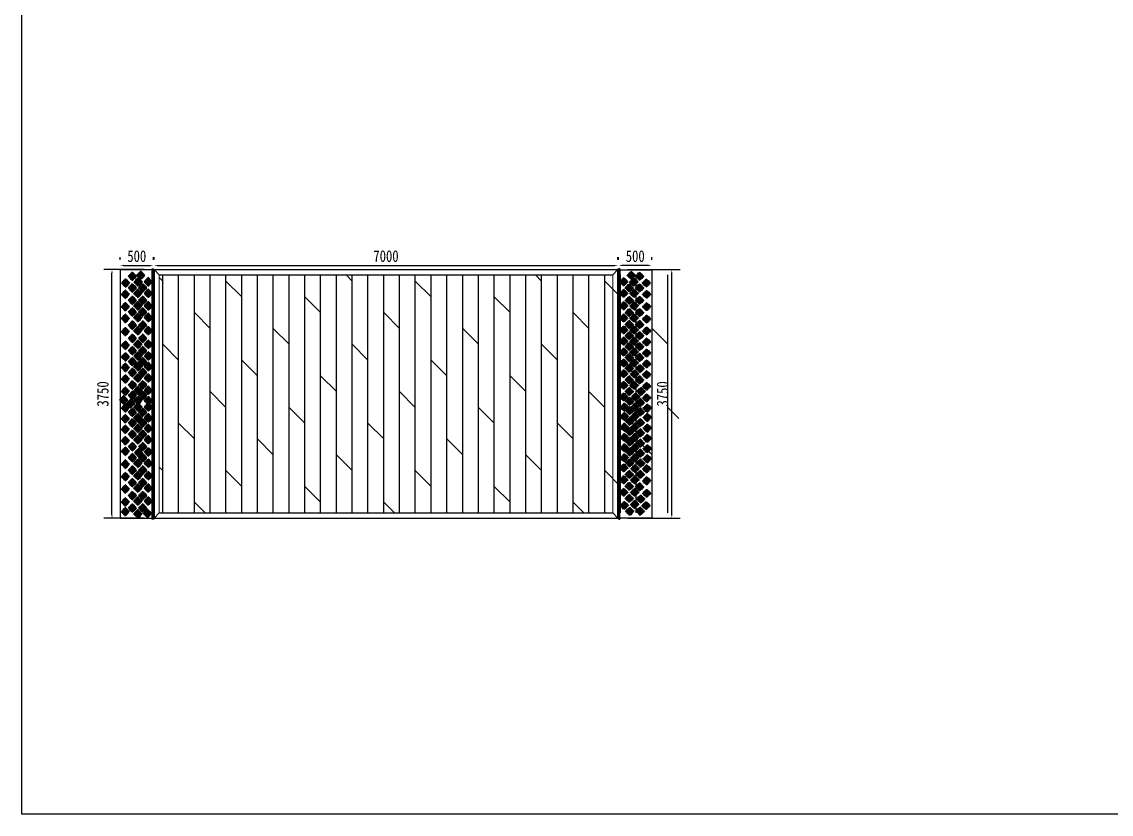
# Model space of a CAD drawing. Header units: millimetres. Extents: x -2018967 to 3675, y -751 to 1571936.
# Drawn here: x -1136962 to -1120525, y 1423250 to 1435199 of the extents above; entities that cross this region are included whole.
import ezdxf

# ---------------------------------------------------------------- set-up
doc = ezdxf.new("R2010")
doc.units = ezdxf.units.MM
doc.header["$LTSCALE"] = 1000
doc.linetypes.add('DASHED2', pattern=[0.375, 0.25, -0.125])
doc.layers.get('0').update_dxf_attribs({"linetype": 'CONTINUOUS'})
doc.layers.get('DEFPOINTS').update_dxf_attribs({"linetype": 'CONTINUOUS'})
doc.layers.add('木地板', color=32, linetype='CONTINUOUS')
doc.styles.add('黑体', font='simhei.ttf', dxfattribs={"width": 0.8})
doc.dimstyles.new('W&&50', dxfattribs={"dimtxt": 175, "dimasz": 50, "dimexe": 125, "dimexo": 150, "dimgap": 50, "dimtad": 1, "dimdec": 0, "dimzin": 0, "dimdsep": 46, "dimtxsty": '黑体', "dimcen": 0.09, "dimclrd": 1, "dimclre": 1, "dimclrt": 7, "dimazin": 2, "dimtfac": 1, "dimtdec": 0, "dimtix": 1, "dimtmove": 2, "dimatfit": 3, "dimfxl": 100, "dimtolj": 1, "dimtzin": 0, "dimarcsym": 0})

# ---------------------------------------------------------------- blocks, each defined once
blk = doc.blocks.new('*U64')
for centre, start, end in [((175, 0), 164.0608, 195.9392), ((-175, 0), 344.0608, 15.9392)]:
    blk.add_arc(centre, 182, start, end)
blk = doc.blocks.new('*U65')
at = {"color": 0, "linetype": 'ByBlock', "lineweight": -2}
for p in [(0, 0), (20, 0), (40, 0), (60, 0), (80, 0)]:
    blk.add_blockref('*U64', p, dxfattribs=at)
blk = doc.blocks.new('*U66')
for centre, start, end in [((175, 0), 164.0608, 195.9392), ((-175, 0), 344.0608, 15.9392)]:
    blk.add_arc(centre, 182, start, end)
blk = doc.blocks.new('*U67')
at = {"color": 0, "linetype": 'ByBlock', "lineweight": -2}
for p in [(0, 0), (20, 0), (40, 0), (60, 0), (80, 0)]:
    blk.add_blockref('*U66', p, dxfattribs=at)
blk = doc.blocks.new('*U68')
for centre, start, end in [((175, 0), 164.0608, 195.9392), ((-175, 0), 344.0608, 15.9392)]:
    blk.add_arc(centre, 182, start, end)
blk = doc.blocks.new('*U69')
at = {"color": 0, "linetype": 'ByBlock', "lineweight": -2}
for p in [(0, 0), (20, 0), (40, 0), (60, 0), (80, 0)]:
    blk.add_blockref('*U68', p, dxfattribs=at)
blk = doc.blocks.new('*U70')
for centre, start, end in [((175, 0), 164.0608, 195.9392), ((-175, 0), 344.0608, 15.9392)]:
    blk.add_arc(centre, 182, start, end)
blk = doc.blocks.new('*U71')
at = {"color": 0, "linetype": 'ByBlock', "lineweight": -2}
for p in [(0, 0), (20, 0), (40, 0), (60, 0), (80, 0)]:
    blk.add_blockref('*U70', p, dxfattribs=at)
blk = doc.blocks.new('*D328')
at = {"color": 1, "lineweight": -2, "transparency": 16777216}
for p, q in [((-1135117, 1431462), (-1135726, 1431462)), ((-1135601, 1427762), (-1135601, 1431412)), ((-1135117, 1427712), (-1135726, 1427712))]:
    blk.add_line(p, q, dxfattribs=at)
at = {"color": 1, "transparency": 16777216}
for points in [[(-1135609, 1431412), (-1135592, 1431412), (-1135601, 1431462)], [(-1135609, 1427762), (-1135592, 1427762), (-1135601, 1427712)]]:
    blk.add_solid(points, dxfattribs=at)
at = {"layer": 'DEFPOINTS', "color": 0, "transparency": 16777216}
for p in [(-1135601, 1431462), (-1134967, 1431462), (-1134967, 1427712)]:
    blk.add_point(p, dxfattribs=at)
at = {"color": 7, "transparency": 16777216, "insert": (-1135739, 1429587), "char_height": 175, "attachment_point": 5, "rotation": 90, "style": '黑体'}
blk.add_mtext('\\A1;3750', dxfattribs=at)
blk = doc.blocks.new('*U73')
at = {"color": 8, "linetype": 'Continuous'}
for p, q in [((-1, 2), (-3, 1)), ((0, 2), (0, -2)), ((-1, -2), (-3, -1))]:
    blk.add_line(p, q, dxfattribs=at)
at = {"color": 7, "linetype": 'Continuous'}
for p, q in [((24, 2), (0, 2)), ((0, 0), (26, 0)), ((24, 2), (24, 0)), ((26, -2), (26, 0)), ((0, -2), (26, -2))]:
    blk.add_line(p, q, dxfattribs=at)
for centre, radius, start, end in [((-4, 0), 3.7, 41.3178, 318.6822), ((-4, 0), 1.85, 41.3178, 318.6822), ((0, 4), 3.59, 221.3178, 270), ((0, -4), 3.59, 90, 138.6822), ((0, 4), 1.74, 221.3178, 270), ((0, -4), 1.74, 90, 138.6822)]:
    blk.add_arc(centre, radius, start, end, dxfattribs=at)
blk = doc.blocks.new('*D320')
at = {"color": 1, "lineweight": -2, "transparency": 16777216}
for p, q in [((-1135477, 1431609), (-1135477, 1431650)), ((-1134977, 1431609), (-1134977, 1431650)), ((-1135427, 1431525), (-1135027, 1431525))]:
    blk.add_line(p, q, dxfattribs=at)
at = {"color": 1, "transparency": 16777216}
for points in [[(-1135427, 1431534), (-1135427, 1431517), (-1135477, 1431525)], [(-1135027, 1431534), (-1135027, 1431517), (-1134977, 1431525)]]:
    blk.add_solid(points, dxfattribs=at)
at = {"layer": 'DEFPOINTS', "color": 0, "transparency": 16777216}
for p in [(-1134977, 1431525), (-1135477, 1431459), (-1134977, 1431459)]:
    blk.add_point(p, dxfattribs=at)
at = {"color": 7, "transparency": 16777216, "insert": (-1135227, 1431664), "char_height": 175, "attachment_point": 5, "style": '黑体'}
blk.add_mtext('\\A1;500', dxfattribs=at)
blk = doc.blocks.new('*D329')
at = {"color": 1, "lineweight": -2, "transparency": 16777216}
for p, q in [((-1134967, 1431612), (-1134967, 1431650)), ((-1127967, 1431612), (-1127967, 1431650)), ((-1134917, 1431525), (-1128017, 1431525))]:
    blk.add_line(p, q, dxfattribs=at)
at = {"color": 1, "transparency": 16777216}
for points in [[(-1134917, 1431534), (-1134917, 1431517), (-1134967, 1431525)], [(-1128017, 1431534), (-1128017, 1431517), (-1127967, 1431525)]]:
    blk.add_solid(points, dxfattribs=at)
at = {"layer": 'DEFPOINTS', "color": 0, "transparency": 16777216}
for p in [(-1127967, 1431525), (-1134967, 1431462), (-1127967, 1431462)]:
    blk.add_point(p, dxfattribs=at)
at = {"color": 7, "transparency": 16777216, "insert": (-1131467, 1431664), "char_height": 175, "attachment_point": 5, "style": '黑体'}
blk.add_mtext('\\A1;7000', dxfattribs=at)
blk = doc.blocks.new('*D323')
at = {"color": 1, "lineweight": -2, "transparency": 16777216}
for p, q in [((-1127817, 1431462), (-1127030, 1431462)), ((-1127155, 1427762), (-1127155, 1431412)), ((-1127817, 1427712), (-1127030, 1427712))]:
    blk.add_line(p, q, dxfattribs=at)
at = {"color": 1, "transparency": 16777216}
for points in [[(-1127163, 1431412), (-1127147, 1431412), (-1127155, 1431462)], [(-1127163, 1427762), (-1127147, 1427762), (-1127155, 1427712)]]:
    blk.add_solid(points, dxfattribs=at)
at = {"layer": 'DEFPOINTS', "color": 0, "transparency": 16777216}
for p in [(-1127967, 1431462), (-1127155, 1431462), (-1127967, 1427712)]:
    blk.add_point(p, dxfattribs=at)
at = {"color": 7, "transparency": 16777216, "insert": (-1127294, 1429587), "char_height": 175, "attachment_point": 5, "rotation": 90, "style": '黑体'}
blk.add_mtext('\\A1;3750', dxfattribs=at)
blk = doc.blocks.new('*D324')
at = {"color": 1, "lineweight": -2, "transparency": 16777216}
for p, q in [((-1127957, 1431609), (-1127957, 1431650)), ((-1127457, 1431609), (-1127457, 1431650)), ((-1127507, 1431525), (-1127907, 1431525))]:
    blk.add_line(p, q, dxfattribs=at)
at = {"color": 1, "transparency": 16777216}
for points in [[(-1127907, 1431534), (-1127907, 1431517), (-1127957, 1431525)], [(-1127507, 1431534), (-1127507, 1431517), (-1127457, 1431525)]]:
    blk.add_solid(points, dxfattribs=at)
at = {"layer": 'DEFPOINTS', "color": 0, "transparency": 16777216}
for p in [(-1127957, 1431525), (-1127957, 1431459), (-1127457, 1431459)]:
    blk.add_point(p, dxfattribs=at)
at = {"color": 7, "transparency": 16777216, "insert": (-1127707, 1431664), "char_height": 175, "attachment_point": 5, "style": '黑体'}
blk.add_mtext('\\A1;500', dxfattribs=at)

msp = doc.modelspace()

# ---------------------------------------------------------------- hatches: boundary and pattern name
at = {"layer": '木地板', "ltscale": 500}
h = msp.add_hatch(dxfattribs=at)
h.set_pattern_fill('DOLMIT', color=256, scale=300, angle=90, style=0)
h.set_pattern_definition([(90, (-1308902.42, 1321514.42), (-238.12262, 1e-14), []), (135, (-1308902.4, 1321514.4), (-476.245, -476.245), [336.7564, -673.512])])
h.paths.add_polyline_path([(-1127047, 1427792.1), (-1127047, 1431382.1), (-1134887, 1431382.1), (-1134887, 1427792.1)])

# ---------------------------------------------------------------- linework, layer by layer
at = {"color": 3}
for p, q in [((-1134967, 1431462.1), (-1127967, 1431462.1)), ((-1134967, 1431462.1), (-1134967, 1427712.1)), ((-1134967, 1431462.1), (-1134887, 1431382.1)), ((-1134887, 1431382.1), (-1128047, 1431382.1)), ((-1128047, 1431382.1), (-1127967, 1431462.1)), ((-1127967, 1427712.1), (-1127967, 1431462.1)), ((-1127967, 1431462.1), (-1127967, 1427712.1)), ((-1134967, 1427712.1), (-1134887, 1427792.1)), ((-1134967, 1427712.1), (-1127967, 1427712.1)), ((-1134887, 1427792.1), (-1128047, 1427792.1)), ((-1128047, 1427792.1), (-1127967, 1427712.1))]:
    msp.add_line(p, q, dxfattribs=at)
at = {"color": 3, "lineweight": 5}
for p, q in [((-1134887, 1431382.1), (-1134887, 1427792.1)), ((-1128047, 1427792.1), (-1128047, 1431382.1))]:
    msp.add_line(p, q, dxfattribs=at)
at = {"color": 2}
msp.add_lwpolyline([(-1136962, 1446259.5), (-1104088.7, 1446259.5), (-1104088.7, 1423249.7), (-1136962, 1423249.7)], close=True, dxfattribs=at)
at = {"color": 4}
for points in [[(-1134981, 1431471.1), (-1134981, 1427700.6), (-1134993, 1427700.6), (-1134993, 1431471.1)], [(-1127953, 1431471.1), (-1127953, 1427700.6), (-1127941, 1427700.6), (-1127941, 1431471.1)], [(-1127953, 1431471.1), (-1127953, 1427700.6), (-1127941, 1427700.6), (-1127941, 1431471.1)]]:
    msp.add_lwpolyline(points, close=True, dxfattribs=at)
for points in [[(-1135477, 1427714.1), (-1134977, 1427714.1), (-1134977, 1431459.1), (-1135477, 1431459.1)], [(-1127457, 1427714.1), (-1127957, 1427714.1), (-1127957, 1431459.1), (-1127457, 1431459.1)]]:
    msp.add_lwpolyline(points, close=True)
at = {"linetype": 'DASHED2'}
for points in [[(-1134997, 1427712.1), (-1134977, 1427712.1), (-1134977, 1431461.1), (-1134997, 1431461.1)], [(-1127937, 1427712.1), (-1127957, 1427712.1), (-1127957, 1431461.1), (-1127937, 1431461.1)], [(-1127937, 1427712.1), (-1127957, 1427712.1), (-1127957, 1431461.1), (-1127937, 1431461.1)]]:
    msp.add_lwpolyline(points, close=True, dxfattribs=at)

# ---------------------------------------------------------------- block references
at = {"xscale": -1}
for name, p, rotation in [('*U73', (-1134993, 1431465.5), 180), ('*U65', (-1127908.4, 1431249.9), 224.9999999996235), ('*U69', (-1127738.7, 1431347.2), 315.0000000003766), ('*U71', (-1127756, 1431245.7), 224.9999999996235), ('*U67', (-1127612.4, 1431332.6), 315.0000000003766), ('*U71', (-1127567, 1431231.1), 224.9999999996235), ('*U65', (-1127908.4, 1431075), 224.9999999996235), ('*U69', (-1127769.1, 1431157.7), 315.0000000003766), ('*U71', (-1127751.7, 1431075), 224.9999999996235), ('*U67', (-1127612.4, 1431157.7), 315.0000000003766), ('*U71', (-1127562.7, 1431060.4), 224.9999999996235), ('*U65', (-1127908.4, 1430887.6), 224.9999999996235), ('*U69', (-1127769.1, 1430970.3), 315.0000000003766), ('*U71', (-1127751.7, 1430887.6), 224.9999999996235), ('*U67', (-1127612.4, 1430970.3), 315.0000000003766), ('*U69', (-1127769.1, 1430785), 315.0000000003766), ('*U67', (-1127612.4, 1430785), 315.0000000003766), ('*U71', (-1127562.7, 1430873), 224.9999999996235), ('*U65', (-1127908.4, 1430702.3), 224.9999999996235), ('*U69', (-1127769.1, 1430606.1), 315.0000000003766), ('*U71', (-1127751.7, 1430702.3), 224.9999999996235), ('*U67', (-1127612.4, 1430606.1), 315.0000000003766), ('*U71', (-1127562.7, 1430687.7), 224.9999999996235), ('*U65', (-1127908.4, 1430523.4), 224.9999999996235), ('*U69', (-1127769.1, 1430437.5), 315.0000000003766), ('*U71', (-1127751.7, 1430523.4), 224.9999999996235), ('*U67', (-1127612.4, 1430437.5), 315.0000000003766), ('*U71', (-1127562.7, 1430508.8), 224.9999999996235), ('*U65', (-1127908.4, 1430354.8), 224.9999999996235), ('*U69', (-1127769.1, 1430272.2), 315.0000000003766), ('*U71', (-1127751.7, 1430354.8), 224.9999999996235), ('*U67', (-1127612.4, 1430272.2), 315.0000000003766), ('*U71', (-1127562.7, 1430340.2), 224.9999999996235), ('*U65', (-1127908.4, 1430189.5), 224.9999999996235), ('*U69', (-1127769.1, 1430108.3), 315.0000000003766), ('*U71', (-1127751.7, 1430189.5), 224.9999999996235), ('*U67', (-1127612.4, 1430108.3), 315.0000000003766), ('*U71', (-1127562.7, 1430174.9), 224.9999999996235), ('*U65', (-1127908.4, 1430025.6), 224.9999999996235), ('*U69', (-1127769.1, 1429946.4), 315.0000000003766), ('*U71', (-1127751.7, 1430025.6), 224.9999999996235), ('*U67', (-1127604.8, 1429940.9), 315.0000000003766), ('*U71', (-1127562.7, 1430011), 224.9999999996235), ('*U65', (-1127908.4, 1429863.6), 224.9999999996235), ('*U69', (-1127769.1, 1429771.1), 315.0000000003766), ('*U71', (-1127744.1, 1429858.2), 224.9999999996235), ('*U67', (-1127612.4, 1429771.1), 315.0000000003766), ('*U71', (-1127562.7, 1429849.1), 224.9999999996235), ('*U65', (-1127908.4, 1429688.4), 224.9999999996235), ('*U69', (-1127769.1, 1429596.1), 315.0000000003766), ('*U71', (-1127751.7, 1429688.4), 224.9999999996235), ('*U67', (-1127590.8, 1429596.1), 315.0000000003766), ('*U71', (-1127562.7, 1429673.8), 224.9999999996235), ('*U65', (-1127908.4, 1429513.4), 224.9999999996235), ('*U69', (-1127762.2, 1429448.4), 315.0000000003766), ('*U71', (-1127730.1, 1429513.4), 224.9999999996235), ('*U67', (-1127602.1, 1429429.4), 315.0000000003766), ('*U71', (-1127562.7, 1429498.8), 224.9999999996235), ('*U65', (-1127899.1, 1429359.4), 224.9999999996235), ('*U69', (-1127762.2, 1429307.3), 315.0000000003766), ('*U71', (-1127742.4, 1429359.4), 224.9999999996235), ('*U67', (-1127602.1, 1429288.3), 315.0000000003766), ('*U71', (-1127553.4, 1429344.8), 224.9999999996235), ('*U65', (-1127899.1, 1429218.3), 224.9999999996235), ('*U69', (-1127762.2, 1429146), 315.0000000003766), ('*U71', (-1127742.4, 1429218.3), 224.9999999996235), ('*U67', (-1127602.1, 1429127), 315.0000000003766), ('*U71', (-1127553.4, 1429203.7), 224.9999999996235), ('*U65', (-1127899.1, 1429057), 224.9999999996235), ('*U69', (-1127762.2, 1428991.6), 315.0000000003766), ('*U71', (-1127742.4, 1429057), 224.9999999996235), ('*U67', (-1127602.1, 1428972.6), 315.0000000003766), ('*U71', (-1127553.4, 1429042.4), 224.9999999996235), ('*U65', (-1127899.1, 1428902.6), 224.9999999996235), ('*U65', (-1127899.1, 1428746.9), 224.9999999996235), ('*U69', (-1127762.2, 1428835.9), 315.0000000003766), ('*U71', (-1127742.4, 1428902.6), 224.9999999996235), ('*U71', (-1127742.4, 1428746.9), 224.9999999996235), ('*U67', (-1127602.1, 1428816.9), 315.0000000003766), ('*U71', (-1127553.4, 1428888), 224.9999999996235), ('*U65', (-1127899.1, 1428595.4), 224.9999999996235), ('*U69', (-1127762.2, 1428684.4), 315.0000000003766), ('*U71', (-1127742.4, 1428595.4), 224.9999999996235), ('*U67', (-1127602.1, 1428665.4), 315.0000000003766), ('*U71', (-1127553.4, 1428732.3), 224.9999999996235), ('*U71', (-1127553.4, 1428580.8), 224.9999999996235), ('*U65', (-1127908.4, 1428443.4), 224.9999999996235), ('*U69', (-1127762.2, 1428518.4), 315.0000000003766), ('*U71', (-1127737.9, 1428432.2), 224.9999999996235), ('*U67', (-1127598.6, 1428514.9), 315.0000000003766), ('*U71', (-1127562.7, 1428428.8), 224.9999999996235), ('*U65', (-1127908.4, 1428262.7), 224.9999999996235), ('*U69', (-1127769.1, 1428345.4), 315.0000000003766), ('*U71', (-1127741.4, 1428262.7), 224.9999999996235), ('*U67', (-1127602.1, 1428345.4), 315.0000000003766), ('*U69', (-1127769.1, 1428166.5), 315.0000000003766), ('*U67', (-1127612.4, 1428157.9), 315.0000000003766), ('*U71', (-1127562.7, 1428248.1), 224.9999999996235), ('*U65', (-1127908.4, 1428075.2), 224.9999999996235), ('*U69', (-1127769.1, 1427984.2), 315.0000000003769), ('*U71', (-1127742.3, 1428075.2), 224.9999999996235), ('*U67', (-1127596.1, 1427973.9), 315.0000000003769), ('*U71', (-1127562.7, 1428060.6), 224.9999999996235), ('*U65', (-1127900.7, 1427877.5), 224.9999999996231), ('*U69', (-1127761.4, 1427787.8), 315.0000000003769), ('*U71', (-1127744.8, 1427891.2), 224.9999999996231), ('*U67', (-1127604.7, 1427791.2), 315.0000000003769), ('*U71', (-1127572.8, 1427874.5), 224.9999999996231)]:
    msp.add_blockref(name, p, dxfattribs=dict(at, rotation=rotation))
for name, p, rotation in [('*U73', (-1127941, 1431465.5), 180), ('*U73', (-1127941, 1431465.5), 180), ('*U71', (-1135367, 1431231.1), 135.0000000003765), ('*U67', (-1135321.6, 1431332.6), 44.99999999962338), ('*U71', (-1135178, 1431245.7), 135.0000000003765), ('*U69', (-1135195.3, 1431347.2), 44.99999999962338), ('*U65', (-1135025.5, 1431249.9), 135.0000000003765), ('*U71', (-1135371.2, 1431060.4), 135.0000000003765), ('*U67', (-1135321.6, 1431157.7), 44.99999999962338), ('*U71', (-1135182.3, 1431075), 135.0000000003765), ('*U69', (-1135164.8, 1431157.7), 44.99999999962338), ('*U65', (-1135025.5, 1431075), 135.0000000003765), ('*U67', (-1135321.6, 1430970.3), 44.99999999962338), ('*U71', (-1135182.3, 1430887.6), 135.0000000003765), ('*U69', (-1135164.8, 1430970.3), 44.99999999962338), ('*U65', (-1135025.5, 1430887.6), 135.0000000003765), ('*U71', (-1135371.2, 1430873), 135.0000000003765), ('*U67', (-1135321.6, 1430793.9), 44.99999999962338), ('*U69', (-1135164.8, 1430793.9), 44.99999999962338), ('*U71', (-1135371.2, 1430696.6), 135.0000000003765), ('*U67', (-1135321.6, 1430595.4), 44.99999999962338), ('*U71', (-1135182.3, 1430711.2), 135.0000000003765), ('*U69', (-1135164.8, 1430595.4), 44.99999999962338), ('*U65', (-1135025.5, 1430711.2), 135.0000000003765), ('*U71', (-1135371.2, 1430497.5), 135.0000000003765), ('*U67', (-1135321.6, 1430396.3), 44.99999999962338), ('*U71', (-1135182.3, 1430512.1), 135.0000000003765), ('*U69', (-1135164.8, 1430396.3), 44.99999999962338), ('*U65', (-1135025.5, 1430512.1), 135.0000000003765), ('*U71', (-1135371.2, 1430292.5), 135.0000000003765), ('*U71', (-1135182.3, 1430307), 135.0000000003765), ('*U65', (-1135025.5, 1430307), 135.0000000003765), ('*U71', (-1135370, 1430116.6), 135.0000000003765), ('*U67', (-1135321.6, 1430211.6), 44.99999999962338), ('*U71', (-1135181, 1430131.2), 135.0000000003765), ('*U69', (-1135164.8, 1430211.6), 44.99999999962338), ('*U65', (-1135024.3, 1430131.2), 135.0000000003765), ('*U71', (-1135371.2, 1429957.1), 135.0000000003765), ('*U67', (-1135321.6, 1430045.6), 44.99999999962338), ('*U71', (-1135182.3, 1429971.7), 135.0000000003765), ('*U69', (-1135164.8, 1430045.6), 44.99999999962338), ('*U65', (-1135025.5, 1429971.7), 135.0000000003765), ('*U71', (-1135371.2, 1429784.6), 135.0000000003765), ('*U67', (-1135321.6, 1429881.9), 44.99999999962338), ('*U71', (-1135182.3, 1429799.2), 135.0000000003765), ('*U69', (-1135164.8, 1429881.9), 44.99999999962338), ('*U65', (-1135025.5, 1429799.2), 135.0000000003765), ('*U71', (-1135371.2, 1429597.2), 135.0000000003765), ('*U67', (-1135321.6, 1429694.5), 44.99999999962338), ('*U71', (-1135182.3, 1429611.7), 135.0000000003765), ('*U69', (-1135164.8, 1429694.5), 44.99999999962338), ('*U65', (-1135025.5, 1429611.7), 135.0000000003765), ('*U67', (-1135454, 1429468.3), 44.99999999962338), ('*U67', (-1135348.6, 1429414), 44.99999999962338), ('*U67', (-1135321.6, 1429536), 44.99999999962338), ('*U71', (-1135182.3, 1429458.9), 135.0000000003765), ('*U69', (-1135164.8, 1429536), 44.99999999962338), ('*U65', (-1135025.5, 1429458.9), 135.0000000003765), ('*U71', (-1135371.2, 1429347.5), 135.0000000003765), ('*U67', (-1135321.6, 1429281.5), 44.99999999962338), ('*U71', (-1135182.3, 1429362), 135.0000000003765), ('*U69', (-1135164.8, 1429281.5), 44.99999999962338), ('*U65', (-1135025.5, 1429362), 135.0000000003765), ('*U71', (-1135371.2, 1429184.2), 135.0000000003765), ('*U67', (-1135321.6, 1429121.7), 44.99999999962338), ('*U71', (-1135182.3, 1429198.8), 135.0000000003765), ('*U69', (-1135164.8, 1429121.7), 44.99999999962338), ('*U65', (-1135025.5, 1429198.8), 135.0000000003765), ('*U71', (-1135371.2, 1429024.3), 135.0000000003765), ('*U67', (-1135321.6, 1428950.2), 44.99999999962338), ('*U71', (-1135182.3, 1429038.9), 135.0000000003765), ('*U69', (-1135164.8, 1428950.2), 44.99999999962338), ('*U65', (-1135025.5, 1429038.9), 135.0000000003765), ('*U71', (-1135371.2, 1428852.9), 135.0000000003765), ('*U67', (-1135321.6, 1428762.8), 44.99999999962338), ('*U71', (-1135182.3, 1428867.5), 135.0000000003765), ('*U69', (-1135164.8, 1428762.8), 44.99999999962338), ('*U65', (-1135025.5, 1428867.5), 135.0000000003765), ('*U71', (-1135371.2, 1428694.4), 135.0000000003765), ('*U67', (-1135321.6, 1428596.3), 44.99999999962338), ('*U69', (-1135228.3, 1428672.7), 44.99999999962338), ('*U69', (-1135164.8, 1428596.3), 44.99999999962338), ('*U69', (-1135080, 1428684.6), 44.99999999962338), ('*U71', (-1135371.2, 1428499), 135.0000000003765), ('*U71', (-1135182.3, 1428513.6), 135.0000000003765), ('*U65', (-1135025.5, 1428513.6), 135.0000000003765), ('*U71', (-1135371.2, 1428311.5), 135.0000000003765), ('*U67', (-1135321.6, 1428408.8), 44.99999999962338), ('*U71', (-1135182.3, 1428326.1), 135.0000000003765), ('*U69', (-1135164.8, 1428408.8), 44.99999999962338), ('*U65', (-1135025.5, 1428326.1), 135.0000000003765), ('*U71', (-1135371.2, 1428124.1), 135.0000000003765), ('*U67', (-1135321.6, 1428221.4), 44.99999999962338), ('*U71', (-1135182.3, 1428138.7), 135.0000000003765), ('*U69', (-1135164.8, 1428221.4), 44.99999999962338), ('*U65', (-1135025.5, 1428138.7), 135.0000000003765), ('*U71', (-1135371.2, 1427928.5), 135.0000000003769), ('*U67', (-1135321.6, 1428025.8), 44.99999999962311), ('*U71', (-1135182.3, 1427943.1), 135.0000000003769), ('*U69', (-1135164.8, 1428025.8), 44.99999999962311), ('*U65', (-1135025.5, 1427943.1), 135.0000000003769), ('*U71', (-1135371.2, 1427782.9), 135.0000000003769), ('*U67', (-1135321.6, 1427838.4), 44.99999999962311), ('*U69', (-1135164.8, 1427838.4), 44.99999999962311), ('*U65', (-1135037, 1427757.5), 135.0000000003769), ('*U71', (-1135182.3, 1427750.4), 135.0000000003769)]:
    msp.add_blockref(name, p, dxfattribs=dict(rotation=rotation))
msp.add_blockref('*U73', (-1134993, 1427706.8))
msp.add_blockref('*U73', (-1127941, 1427706.8), dxfattribs=at)
msp.add_blockref('*U73', (-1127941, 1427706.8), dxfattribs=at)

# ---------------------------------------------------------------- dimensions: what is measured, and where the dimension line sits
for p1, p2, distance, picture, middle in [((-1135477, 1431459.1), (-1134977, 1431459.1), 66.4, '*D320', (-1135227, 1431663.9)), ((-1127457, 1431459.1), (-1127957, 1431459.1), -66.4, '*D324', (-1127707, 1431663.9))]:
    dim = msp.add_aligned_dim(p1=p1, p2=p2, distance=distance, dimstyle='W&&50')
    dim.commit()
    dim.dimension.update_dxf_attribs({"geometry": picture, "text_midpoint": middle})
dim = msp.add_linear_dim(base=(-1127967, 1431525.4), p1=(-1134967, 1431462.1), p2=(-1127967, 1431462.1), dimstyle='W&&50')
dim.commit()
dim.dimension.update_dxf_attribs({"geometry": '*D329', "text_midpoint": (-1131467, 1431663.9)})
for base, p1, p2, picture, middle in [((-1135600.8, 1431462.1), (-1134967, 1427712.1), (-1134967, 1431462.1), '*D328', (-1135739.3, 1429587.1)), ((-1127155.1, 1431462.1), (-1127967, 1427712.1), (-1127967, 1431462.1), '*D323', (-1127293.6, 1429587.1))]:
    dim = msp.add_linear_dim(base=base, p1=p1, p2=p2, angle=90, dimstyle='W&&50')
    dim.commit()
    dim.dimension.update_dxf_attribs({"geometry": picture, "text_midpoint": middle})

doc.saveas('drawing.dxf')
